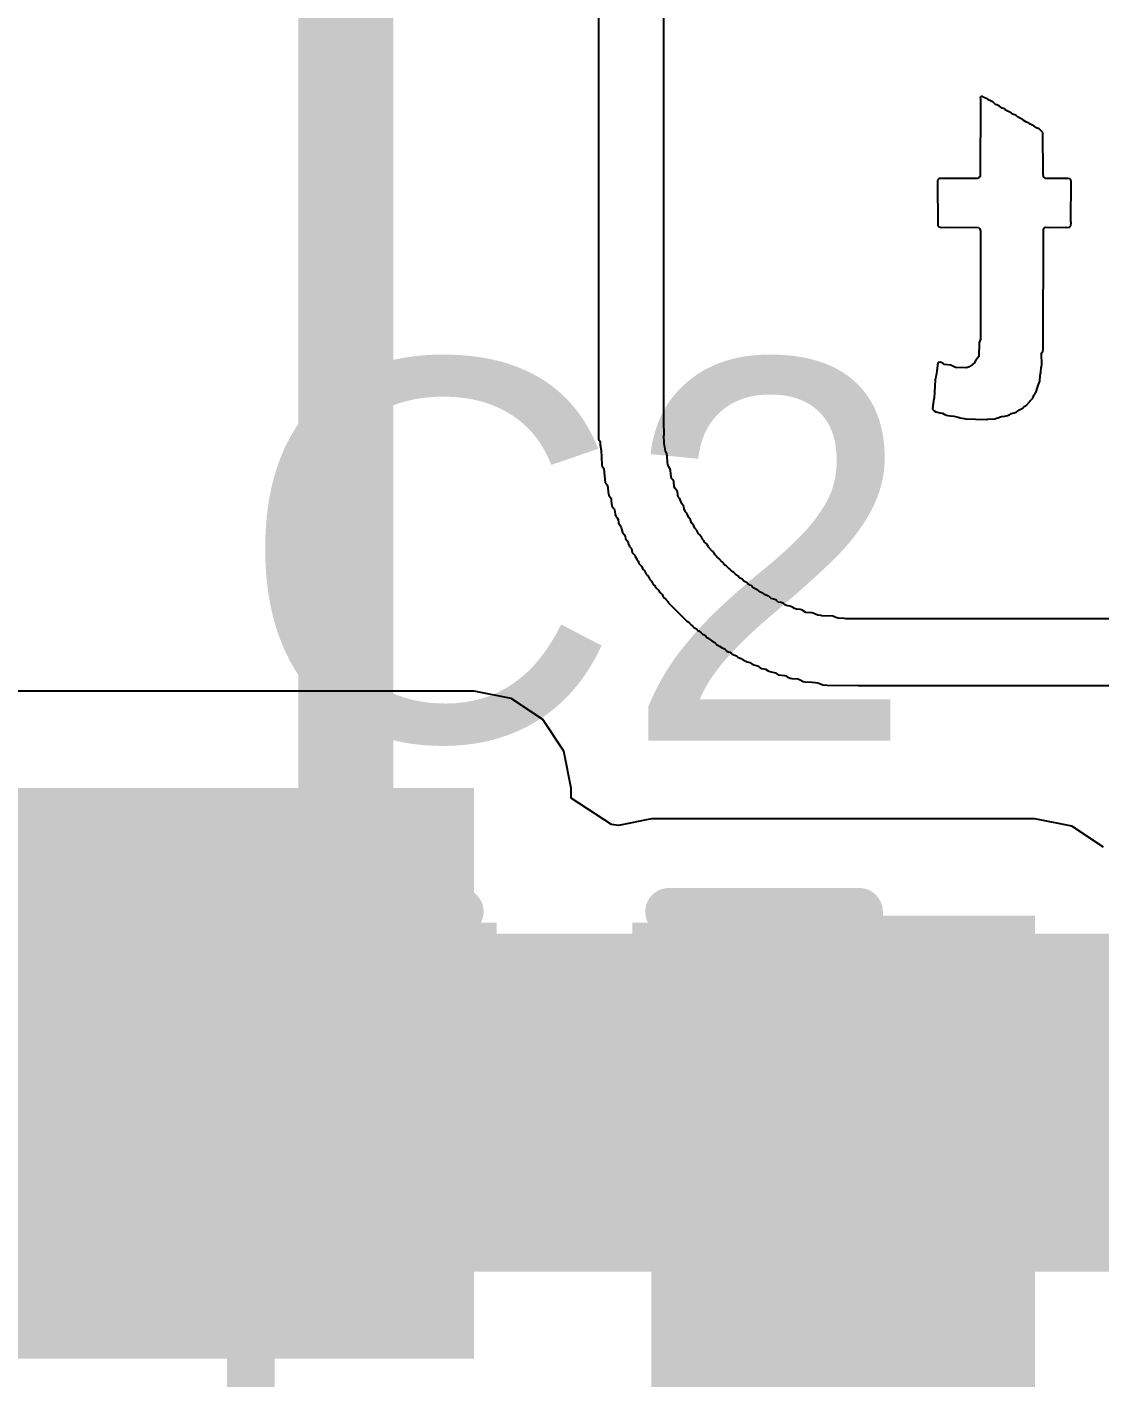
# Model space of a CAD drawing. Header units: inches. Extents: x 0 to 12.8, y -0.1 to 3.7.
# Drawn here: x 0.3085 to 0.4213, y 1.444 to 1.5861 of the extents above; entities that cross this region are included whole.
import ezdxf

# ---------------------------------------------------------------- set-up
doc = ezdxf.new("R2010")
doc.units = ezdxf.units.IN
doc.header["$MEASUREMENT"] = 0
for name, color, linetype in [('Bottom Layer', 5, 'Continuous'), ('Bottom Overlay', 54, 'Continuous'), ('Bottom Paste', 16, 'Continuous'), ('Bottom Solder', 6, 'Continuous'), ('Top Layer', 1, 'Continuous'), ('Top Overlay', 2, 'Continuous'), ('Top Paste', 8, 'Continuous'), ('Top Solder', 216, 'Continuous')]:
    doc.layers.add(name, color=color, linetype=linetype)
doc.styles.add('Arial', font='', dxfattribs={"height": 0.2})
doc.styles.get('Arial').set_extended_font_data('Arial')

# ---------------------------------------------------------------- blocks, each defined once
blk = doc.blocks.new('XKNANO_113_B_6')
at = {"layer": 'Bottom Layer'}
blk.add_hatch(color=5, dxfattribs=at).paths.add_polyline_path([(0.24213, 0.30669), (0.26969, 0.30669), (0.26969, 0.22402), (0.24213, 0.22402)])
at = {"layer": 'Bottom Paste'}
blk.add_hatch(color=16, dxfattribs=at).paths.add_polyline_path([(0.24213, 0.30669), (0.26969, 0.30669), (0.26969, 0.22402), (0.24213, 0.22402)])
at = {"layer": 'Bottom Solder'}
blk.add_hatch(color=6, dxfattribs=at).paths.add_polyline_path([(0.23813, 0.31069), (0.27369, 0.31069), (0.27369, 0.22002), (0.23813, 0.22002)])
at = {"layer": 'Bottom Overlay'}
blk.add_lwpolyline([(-0.257, 0.313, 0.005, 0.005, 0), (0.256, 0.313, 0.005, 0.005, 0)], format="xyseb", dxfattribs=at)
blk.add_lwpolyline([(0.25475, 0.313, 0.0025, 0.0025, 1), (0.25725, 0.313, 0.0025, 0.0025, 1)], format="xyseb", close=True, dxfattribs=at)
blk = doc.blocks.new('C___0402_48')
at = {"layer": 'Top Layer'}
for points in [[(-0.0275, -0.0125), (-0.0275, 0.0125), (-0.0095, 0.0125), (-0.0095, -0.0125)], [(0.0095, -0.0125), (0.0095, 0.0125), (0.0275, 0.0125), (0.0275, -0.0125)]]:
    blk.add_hatch(color=1, dxfattribs=at).paths.add_polyline_path(points)
at = {"layer": 'Top Paste'}
for points in [[(-0.0275, -0.0125), (-0.0275, 0.0125), (-0.0095, 0.0125), (-0.0095, -0.0125)], [(0.0095, -0.0125), (0.0095, 0.0125), (0.0275, 0.0125), (0.0275, -0.0125)]]:
    blk.add_hatch(color=8, dxfattribs=at).paths.add_polyline_path(points)
at = {"layer": 'Top Solder'}
for points in [[(-0.02986, -0.01486), (-0.02986, 0.01486), (-0.00714, 0.01486), (-0.00714, -0.01486)], [(0.00714, -0.01486), (0.00714, 0.01486), (0.02986, 0.01486), (0.02986, -0.01486)]]:
    blk.add_hatch(color=216, dxfattribs=at).paths.add_polyline_path(points)
at = {"layer": 'Top Overlay'}
for points in [[(-0.011, 0.016, 0.005, 0.005, 0), (-0.031, 0.016, 0.005, 0.005, 0)], [(-0.031, 0.016, 0.005, 0.005, 0), (-0.031, -0.016, 0.005, 0.005, 0)], [(0.031, 0.016, 0.005, 0.005, 0), (0.011, 0.016, 0.005, 0.005, 0)], [(0.031, 0.016, 0.005, 0.005, 0), (0.031, -0.016, 0.005, 0.005, 0)], [(-0.011, -0.016, 0.005, 0.005, 0), (-0.031, -0.016, 0.005, 0.005, 0)], [(0.031, -0.016, 0.005, 0.005, 0), (0.011, -0.016, 0.005, 0.005, 0)]]:
    blk.add_lwpolyline(points, format="xyseb", dxfattribs=at)
for points in [[(-0.03225, 0.016, 0.0025, 0.0025, 1), (-0.02975, 0.016, 0.0025, 0.0025, 1)], [(-0.03225, 0.016, 0.0025, 0.0025, 1), (-0.02975, 0.016, 0.0025, 0.0025, 1)], [(-0.01225, 0.016, 0.0025, 0.0025, 1), (-0.00975, 0.016, 0.0025, 0.0025, 1)], [(0.00975, 0.016, 0.0025, 0.0025, 1), (0.01225, 0.016, 0.0025, 0.0025, 1)], [(0.02975, 0.016, 0.0025, 0.0025, 1), (0.03225, 0.016, 0.0025, 0.0025, 1)], [(0.02975, 0.016, 0.0025, 0.0025, 1), (0.03225, 0.016, 0.0025, 0.0025, 1)], [(-0.03225, -0.016, 0.0025, 0.0025, 1), (-0.02975, -0.016, 0.0025, 0.0025, 1)], [(-0.03225, -0.016, 0.0025, 0.0025, 1), (-0.02975, -0.016, 0.0025, 0.0025, 1)], [(-0.01225, -0.016, 0.0025, 0.0025, 1), (-0.00975, -0.016, 0.0025, 0.0025, 1)], [(0.00975, -0.016, 0.0025, 0.0025, 1), (0.01225, -0.016, 0.0025, 0.0025, 1)], [(0.02975, -0.016, 0.0025, 0.0025, 1), (0.03225, -0.016, 0.0025, 0.0025, 1)], [(0.02975, -0.016, 0.0025, 0.0025, 1), (0.03225, -0.016, 0.0025, 0.0025, 1)]]:
    blk.add_lwpolyline(points, format="xyseb", close=True, dxfattribs=at)

msp = doc.modelspace()

# ---------------------------------------------------------------- hatches: boundary and pattern name
at = {"layer": 'Top Layer'}
for points in [[(0.10337, 1.446), (0.3555, 1.446), (0.3555, 1.506), (0.10337, 1.506)], [(0.37415, 1.37935), (0.4145, 1.37935), (0.4145, 1.49257), (0.37415, 1.49257)]]:
    msp.add_hatch(color=1, dxfattribs=at).paths.add_polyline_path(points)

# ---------------------------------------------------------------- linework, layer by layer
at = {"layer": 'Bottom Overlay'}
for p, q in [((0.36856, 1.65551), (0.3686, 1.54269)), ((0.37545, 1.54454), (0.37547, 1.65531)), ((0.40887, 1.57877), (0.40879, 1.57873)), ((0.40913, 1.57866), (0.40887, 1.57877)), ((0.40879, 1.57873), (0.40874, 1.57857)), ((0.40874, 1.57857), (0.40878, 1.57846)), ((0.40878, 1.57846), (0.40874, 1.57035)), ((0.40946, 1.57851), (0.40913, 1.57866)), ((0.40953, 1.57844), (0.40946, 1.57851)), ((0.41009, 1.57814), (0.40953, 1.57844)), ((0.41016, 1.5781), (0.41009, 1.57814)), ((0.41035, 1.57792), (0.41016, 1.5781)), ((0.4105, 1.57788), (0.41035, 1.57792)), ((0.41078, 1.57772), (0.4105, 1.57788)), ((0.41107, 1.57753), (0.41078, 1.57772)), ((0.41131, 1.57744), (0.41107, 1.57753)), ((0.41142, 1.57733), (0.41131, 1.57744)), ((0.4115, 1.57729), (0.41142, 1.57733)), ((0.41155, 1.57723), (0.4115, 1.57729)), ((0.41179, 1.57714), (0.41155, 1.57723)), ((0.41202, 1.57699), (0.41179, 1.57714)), ((0.41215, 1.5769), (0.41202, 1.57699)), ((0.4125, 1.57677), (0.41215, 1.5769)), ((0.41257, 1.5767), (0.4125, 1.57677)), ((0.41265, 1.57666), (0.41257, 1.5767)), ((0.41272, 1.57659), (0.41265, 1.57666)), ((0.41298, 1.57644), (0.41272, 1.57659)), ((0.41316, 1.57636), (0.41298, 1.57644)), ((0.41327, 1.57625), (0.41316, 1.57636)), ((0.41353, 1.5761), (0.41327, 1.57625)), ((0.41379, 1.57599), (0.41353, 1.5761)), ((0.41387, 1.57596), (0.41379, 1.57599)), ((0.41394, 1.57588), (0.41387, 1.57596)), ((0.41407, 1.57579), (0.41394, 1.57588)), ((0.41431, 1.5757), (0.41407, 1.57579)), ((0.41439, 1.57562), (0.41431, 1.5757)), ((0.41446, 1.57559), (0.41439, 1.57562)), ((0.41455, 1.57549), (0.41446, 1.57559)), ((0.41474, 1.57542), (0.41455, 1.57549)), ((0.41494, 1.57536), (0.41474, 1.57542)), ((0.41533, 1.57498), (0.41494, 1.57536)), ((0.41537, 1.57064), (0.41533, 1.57498)), ((0.40866, 1.57027), (0.40865, 1.57022)), ((0.40874, 1.57035), (0.40866, 1.57027)), ((0.4154, 1.57027), (0.41537, 1.57064)), ((0.41546, 1.57022), (0.4154, 1.57027)), ((0.4043, 1.56998), (0.40426, 1.56983)), ((0.40426, 1.56983), (0.4043, 1.56513)), ((0.40442, 1.57011), (0.4043, 1.56998)), ((0.40813, 1.57014), (0.40442, 1.57011)), ((0.40824, 1.57011), (0.40813, 1.57014)), ((0.40846, 1.57014), (0.40824, 1.57011)), ((0.40857, 1.57018), (0.40846, 1.57014)), ((0.40865, 1.57022), (0.40857, 1.57018)), ((0.41559, 1.57012), (0.41546, 1.57022)), ((0.41798, 1.57014), (0.41559, 1.57012)), ((0.41818, 1.57009), (0.41798, 1.57014)), ((0.41827, 1.56996), (0.41818, 1.57009)), ((0.41831, 1.56981), (0.41827, 1.56996)), ((0.41829, 1.56561), (0.41831, 1.56981)), ((0.4043, 1.56513), (0.40439, 1.56503)), ((0.40439, 1.56503), (0.40468, 1.56496)), ((0.40468, 1.56496), (0.40505, 1.565)), ((0.40505, 1.565), (0.40857, 1.56496)), ((0.40857, 1.56496), (0.4087, 1.56483)), ((0.4087, 1.56483), (0.40878, 1.56457)), ((0.40878, 1.56457), (0.40879, 1.55322)), ((0.41537, 1.55217), (0.4154, 1.56483)), ((0.4154, 1.56483), (0.4155, 1.56496)), ((0.4155, 1.56496), (0.41564, 1.565)), ((0.41564, 1.565), (0.41603, 1.56498)), ((0.41603, 1.56498), (0.41776, 1.565)), ((0.41776, 1.565), (0.41787, 1.56496)), ((0.41787, 1.56496), (0.41814, 1.56501)), ((0.41814, 1.56501), (0.41829, 1.56516)), ((0.41833, 1.5655), (0.41829, 1.56561)), ((0.41829, 1.56516), (0.41833, 1.5655)), ((0.40879, 1.55322), (0.40863, 1.55283)), ((0.40863, 1.55283), (0.40859, 1.55139)), ((0.4152, 1.55167), (0.41527, 1.55185)), ((0.41527, 1.55185), (0.41533, 1.55191)), ((0.41533, 1.55191), (0.41537, 1.55217)), ((0.40426, 1.55057), (0.40422, 1.55006)), ((0.40433, 1.55076), (0.40426, 1.55057)), ((0.40454, 1.55081), (0.40433, 1.55076)), ((0.4048, 1.5507), (0.40454, 1.55081)), ((0.405, 1.55057), (0.4048, 1.5507)), ((0.40565, 1.55048), (0.405, 1.55057)), ((0.40613, 1.55026), (0.40565, 1.55048)), ((0.40791, 1.55052), (0.40757, 1.55033)), ((0.40798, 1.55056), (0.40791, 1.55052)), ((0.40811, 1.55069), (0.40798, 1.55056)), ((0.40833, 1.55109), (0.40811, 1.55069)), ((0.40842, 1.55118), (0.40833, 1.55109)), ((0.40859, 1.55139), (0.40842, 1.55118)), ((0.41518, 1.55031), (0.41522, 1.55057)), ((0.41522, 1.55057), (0.4152, 1.55167)), ((0.404, 1.54894), (0.40394, 1.54763)), ((0.40404, 1.54909), (0.404, 1.54894)), ((0.40409, 1.5493), (0.40404, 1.54909)), ((0.40415, 1.54957), (0.40409, 1.5493)), ((0.40418, 1.54994), (0.40415, 1.54957)), ((0.40422, 1.55006), (0.40418, 1.54994)), ((0.40724, 1.55022), (0.40613, 1.55026)), ((0.40739, 1.55026), (0.40724, 1.55022)), ((0.40757, 1.55033), (0.40739, 1.55026)), ((0.415, 1.5488), (0.41503, 1.54894)), ((0.41503, 1.54894), (0.41507, 1.54961)), ((0.41507, 1.54961), (0.41511, 1.54972)), ((0.41511, 1.54972), (0.41514, 1.5502)), ((0.41514, 1.5502), (0.41518, 1.55031)), ((0.40394, 1.54763), (0.40391, 1.54704)), ((0.41452, 1.54746), (0.41455, 1.54754)), ((0.41455, 1.54754), (0.41466, 1.5478)), ((0.41466, 1.5478), (0.41472, 1.54804)), ((0.41472, 1.54804), (0.41487, 1.54844)), ((0.41487, 1.54844), (0.41494, 1.54863)), ((0.41494, 1.54863), (0.415, 1.5488)), ((0.40376, 1.54626), (0.40374, 1.54587)), ((0.4038, 1.54641), (0.40376, 1.54626)), ((0.40383, 1.54674), (0.4038, 1.54641)), ((0.40391, 1.54704), (0.40383, 1.54674)), ((0.41333, 1.54606), (0.41337, 1.54613)), ((0.41337, 1.54613), (0.4135, 1.54622)), ((0.4135, 1.54622), (0.41353, 1.54622)), ((0.41353, 1.54622), (0.414, 1.54669)), ((0.414, 1.54669), (0.41403, 1.54676)), ((0.41403, 1.54676), (0.41429, 1.54702)), ((0.41429, 1.54702), (0.41442, 1.54737)), ((0.41442, 1.54737), (0.41452, 1.54746)), ((0.40374, 1.54587), (0.40391, 1.54567)), ((0.40391, 1.54567), (0.40409, 1.54559)), ((0.40409, 1.54559), (0.40424, 1.54556)), ((0.40424, 1.54556), (0.4045, 1.54548)), ((0.4045, 1.54548), (0.40478, 1.54543)), ((0.40478, 1.54543), (0.40496, 1.54535)), ((0.40496, 1.54535), (0.40502, 1.5453)), ((0.40502, 1.5453), (0.4052, 1.54522)), ((0.4052, 1.54522), (0.40535, 1.54519)), ((0.40535, 1.54519), (0.40561, 1.54515)), ((0.40561, 1.54515), (0.40598, 1.54511)), ((0.40598, 1.54511), (0.40629, 1.54506)), ((0.40629, 1.54506), (0.40644, 1.54502)), ((0.40644, 1.54502), (0.40665, 1.54496)), ((0.40665, 1.54496), (0.40707, 1.54487)), ((0.40707, 1.54487), (0.40722, 1.54483)), ((0.40722, 1.54483), (0.40826, 1.5448)), ((0.40826, 1.5448), (0.40939, 1.54478)), ((0.40939, 1.54478), (0.4095, 1.54482)), ((0.4095, 1.54482), (0.41028, 1.54485)), ((0.41028, 1.54485), (0.41046, 1.54493)), ((0.41046, 1.54493), (0.41061, 1.54496)), ((0.41061, 1.54496), (0.41087, 1.54504)), ((0.41087, 1.54504), (0.41102, 1.54508)), ((0.41102, 1.54508), (0.41133, 1.54513)), ((0.41133, 1.54513), (0.41163, 1.5452)), ((0.41163, 1.5452), (0.41181, 1.54528)), ((0.41181, 1.54528), (0.41205, 1.54541)), ((0.41205, 1.54541), (0.41231, 1.54548)), ((0.41231, 1.54548), (0.41252, 1.54554)), ((0.41252, 1.54554), (0.41274, 1.54569)), ((0.41274, 1.54569), (0.41283, 1.54578)), ((0.41283, 1.54578), (0.41302, 1.54585)), ((0.41302, 1.54585), (0.41327, 1.546)), ((0.41327, 1.546), (0.41333, 1.54606)), ((0.37549, 1.54317), (0.37545, 1.54454)), ((0.3686, 1.54269), (0.36875, 1.54246)), ((0.36875, 1.54246), (0.36877, 1.54211)), ((0.36877, 1.54211), (0.36875, 1.54209)), ((0.36875, 1.54209), (0.36879, 1.54198)), ((0.36879, 1.54198), (0.36882, 1.54165)), ((0.37545, 1.54306), (0.37549, 1.54317)), ((0.37547, 1.54296), (0.37545, 1.54306)), ((0.37551, 1.54245), (0.37547, 1.54296)), ((0.37549, 1.54221), (0.37551, 1.54245)), ((0.37552, 1.54206), (0.37549, 1.54221)), ((0.37558, 1.54185), (0.37552, 1.54206)), ((0.37564, 1.54143), (0.37558, 1.54185)), ((0.36882, 1.54165), (0.36886, 1.54154)), ((0.36886, 1.54154), (0.36892, 1.54)), ((0.37578, 1.54121), (0.37564, 1.54143)), ((0.37582, 1.54087), (0.37578, 1.54121)), ((0.37586, 1.54028), (0.37582, 1.54087)), ((0.36892, 1.54), (0.36897, 1.53987)), ((0.36897, 1.53987), (0.36916, 1.53961)), ((0.36916, 1.53961), (0.3693, 1.5381)), ((0.37589, 1.54002), (0.37586, 1.54028)), ((0.37615, 1.53947), (0.37589, 1.54002)), ((0.37619, 1.53902), (0.37615, 1.53947)), ((0.37627, 1.53858), (0.37619, 1.53902)), ((0.3693, 1.5381), (0.36938, 1.53802)), ((0.36938, 1.53802), (0.36941, 1.53795)), ((0.36941, 1.53795), (0.36949, 1.53787)), ((0.36949, 1.53787), (0.36956, 1.53761)), ((0.36956, 1.53761), (0.3696, 1.53713)), ((0.37636, 1.53848), (0.37627, 1.53858)), ((0.37652, 1.53828), (0.37636, 1.53848)), ((0.37656, 1.53769), (0.37652, 1.53828)), ((0.37664, 1.5375), (0.37656, 1.53769)), ((0.3696, 1.53713), (0.36964, 1.53698)), ((0.36964, 1.53698), (0.36967, 1.5368)), ((0.36967, 1.5368), (0.3699, 1.53647)), ((0.3699, 1.53647), (0.36993, 1.53621)), ((0.36993, 1.53621), (0.36999, 1.53571)), ((0.37675, 1.53739), (0.37664, 1.5375)), ((0.37688, 1.53719), (0.37675, 1.53739)), ((0.37693, 1.5368), (0.37688, 1.53719)), ((0.37697, 1.53665), (0.37693, 1.5368)), ((0.37704, 1.53658), (0.37697, 1.53665)), ((0.37708, 1.5365), (0.37704, 1.53658)), ((0.37714, 1.53645), (0.37708, 1.5365)), ((0.3773, 1.53598), (0.37714, 1.53645)), ((0.36999, 1.53571), (0.37012, 1.5355)), ((0.37012, 1.5355), (0.37023, 1.53539)), ((0.37023, 1.53539), (0.3703, 1.5351)), ((0.3703, 1.5351), (0.37034, 1.5348)), ((0.37034, 1.5348), (0.37041, 1.53461)), ((0.37756, 1.53561), (0.3773, 1.53598)), ((0.3776, 1.53539), (0.37756, 1.53561)), ((0.37771, 1.53513), (0.3776, 1.53539)), ((0.37775, 1.53506), (0.37771, 1.53513)), ((0.37788, 1.53493), (0.37775, 1.53506)), ((0.37797, 1.53469), (0.37788, 1.53493)), ((0.37041, 1.53461), (0.37045, 1.53454)), ((0.37045, 1.53454), (0.37056, 1.53443)), ((0.37056, 1.53443), (0.37064, 1.53424)), ((0.37064, 1.53424), (0.37069, 1.53393)), ((0.37069, 1.53393), (0.37073, 1.53378)), ((0.37073, 1.53378), (0.37079, 1.53373)), ((0.37079, 1.53373), (0.37082, 1.53365)), ((0.37082, 1.53365), (0.37097, 1.53343)), ((0.37097, 1.53343), (0.37101, 1.53328)), ((0.37804, 1.5345), (0.37797, 1.53469)), ((0.3781, 1.53445), (0.37804, 1.5345)), ((0.37825, 1.53423), (0.3781, 1.53445)), ((0.37838, 1.53387), (0.37825, 1.53423)), ((0.37843, 1.53382), (0.37838, 1.53387)), ((0.37862, 1.5336), (0.37843, 1.53382)), ((0.37871, 1.53336), (0.37862, 1.5336)), ((0.37889, 1.53317), (0.37871, 1.53336)), ((0.37101, 1.53328), (0.3711, 1.53289)), ((0.3711, 1.53289), (0.37128, 1.53267)), ((0.37128, 1.53267), (0.37138, 1.53247)), ((0.37138, 1.53247), (0.37141, 1.53225)), ((0.37141, 1.53225), (0.37158, 1.53204)), ((0.37158, 1.53204), (0.37164, 1.53199)), ((0.37164, 1.53199), (0.37167, 1.53191)), ((0.37167, 1.53191), (0.37171, 1.5318)), ((0.37912, 1.53276), (0.37889, 1.53317)), ((0.37921, 1.53267), (0.37912, 1.53276)), ((0.37945, 1.53232), (0.37921, 1.53267)), ((0.37949, 1.53225), (0.37945, 1.53232)), ((0.37954, 1.53223), (0.37949, 1.53225)), ((0.37956, 1.53217), (0.37954, 1.53223)), ((0.37963, 1.5321), (0.37956, 1.53217)), ((0.37978, 1.53184), (0.37963, 1.5321)), ((0.37171, 1.5318), (0.37175, 1.53165)), ((0.37175, 1.53165), (0.37184, 1.53141)), ((0.37184, 1.53141), (0.37204, 1.53121)), ((0.37204, 1.53121), (0.37214, 1.53082)), ((0.37214, 1.53082), (0.37223, 1.53069)), ((0.37223, 1.53069), (0.37241, 1.5305)), ((0.37241, 1.5305), (0.37245, 1.53036)), ((0.37982, 1.53176), (0.37978, 1.53184)), ((0.37988, 1.53175), (0.37982, 1.53176)), ((0.37997, 1.53165), (0.37988, 1.53175)), ((0.38015, 1.53139), (0.37997, 1.53165)), ((0.38019, 1.53132), (0.38015, 1.53139)), ((0.38038, 1.53113), (0.38019, 1.53132)), ((0.38041, 1.53106), (0.38038, 1.53113)), ((0.38058, 1.53089), (0.38041, 1.53106)), ((0.38065, 1.53086), (0.38058, 1.53089)), ((0.38071, 1.5308), (0.38065, 1.53086)), ((0.38086, 1.53054), (0.38071, 1.5308)), ((0.38104, 1.53036), (0.38086, 1.53054)), ((0.37245, 1.53036), (0.3726, 1.5301)), ((0.3726, 1.5301), (0.37275, 1.52988)), ((0.37275, 1.52988), (0.37284, 1.52963)), ((0.37284, 1.52963), (0.37312, 1.52936)), ((0.37312, 1.52936), (0.37321, 1.52912)), ((0.37321, 1.52912), (0.3733, 1.52899)), ((0.38108, 1.53028), (0.38104, 1.53036)), ((0.38121, 1.53015), (0.38108, 1.53028)), ((0.38128, 1.53012), (0.38121, 1.53015)), ((0.38145, 1.52995), (0.38128, 1.53012)), ((0.38149, 1.52988), (0.38145, 1.52995)), ((0.38158, 1.52978), (0.38149, 1.52988)), ((0.38165, 1.52975), (0.38158, 1.52978)), ((0.38178, 1.52962), (0.38165, 1.52975)), ((0.38182, 1.52954), (0.38178, 1.52962)), ((0.38191, 1.52945), (0.38182, 1.52954)), ((0.38199, 1.52941), (0.38191, 1.52945)), ((0.38232, 1.52908), (0.38199, 1.52941)), ((0.38239, 1.52904), (0.38232, 1.52908)), ((0.38252, 1.52891), (0.38239, 1.52904)), ((0.3733, 1.52899), (0.37338, 1.52891)), ((0.37338, 1.52891), (0.37341, 1.52884)), ((0.37341, 1.52884), (0.3736, 1.52851)), ((0.3736, 1.52851), (0.37369, 1.52841)), ((0.37369, 1.52841), (0.37377, 1.52838)), ((0.37377, 1.52838), (0.37399, 1.52793)), ((0.37399, 1.52793), (0.37415, 1.52776)), ((0.37415, 1.52776), (0.37434, 1.52743)), ((0.38273, 1.52875), (0.38252, 1.52891)), ((0.3828, 1.52871), (0.38273, 1.52875)), ((0.38299, 1.52852), (0.3828, 1.52871)), ((0.38325, 1.52834), (0.38299, 1.52852)), ((0.38343, 1.52812), (0.38325, 1.52834)), ((0.38369, 1.52797), (0.38343, 1.52812)), ((0.38387, 1.52778), (0.38369, 1.52797)), ((0.38421, 1.5276), (0.38387, 1.52778)), ((0.37434, 1.52743), (0.3744, 1.52738)), ((0.3744, 1.52738), (0.37447, 1.52734)), ((0.37447, 1.52734), (0.37452, 1.52728)), ((0.37452, 1.52728), (0.37456, 1.52721)), ((0.37456, 1.52721), (0.37473, 1.52701)), ((0.37473, 1.52701), (0.3749, 1.52684)), ((0.3749, 1.52684), (0.37504, 1.52658)), ((0.37504, 1.52658), (0.37523, 1.52639)), ((0.37523, 1.52639), (0.37538, 1.52614)), ((0.3843, 1.52751), (0.38421, 1.5276)), ((0.3845, 1.52734), (0.3843, 1.52751)), ((0.38465, 1.5273), (0.3845, 1.52734)), ((0.38487, 1.52708), (0.38465, 1.5273)), ((0.38528, 1.52686), (0.38487, 1.52708)), ((0.38536, 1.52682), (0.38528, 1.52686)), ((0.38552, 1.52665), (0.38536, 1.52682)), ((0.38587, 1.52652), (0.38552, 1.52665)), ((0.38599, 1.52641), (0.38587, 1.52652)), ((0.38611, 1.52632), (0.38599, 1.52641)), ((0.38636, 1.52623), (0.38611, 1.52632)), ((0.3865, 1.52619), (0.38636, 1.52623)), ((0.38674, 1.52595), (0.3865, 1.52619)), ((0.37538, 1.52614), (0.37551, 1.52601)), ((0.37551, 1.52601), (0.37558, 1.52597)), ((0.37558, 1.52597), (0.37567, 1.52588)), ((0.37567, 1.52588), (0.37571, 1.5258)), ((0.37571, 1.5258), (0.37589, 1.52562)), ((0.37589, 1.52562), (0.37593, 1.52554)), ((0.37593, 1.52554), (0.3761, 1.52534)), ((0.3761, 1.52534), (0.37788, 1.52356)), ((0.38698, 1.52589), (0.38674, 1.52595)), ((0.38724, 1.52582), (0.38698, 1.52589)), ((0.3873, 1.52577), (0.38724, 1.52582)), ((0.38734, 1.52569), (0.3873, 1.52577)), ((0.3875, 1.52556), (0.38734, 1.52569)), ((0.3878, 1.52552), (0.3875, 1.52556)), ((0.38798, 1.52545), (0.3878, 1.52552)), ((0.38806, 1.52541), (0.38798, 1.52545)), ((0.38819, 1.52528), (0.38806, 1.52541)), ((0.38837, 1.52521), (0.38819, 1.52528)), ((0.38873, 1.52515), (0.38837, 1.52521)), ((0.38906, 1.52501), (0.38873, 1.52515)), ((0.38919, 1.52491), (0.38906, 1.52501)), ((0.38943, 1.52482), (0.38919, 1.52491)), ((0.3898, 1.52478), (0.38943, 1.52482)), ((0.39006, 1.52471), (0.3898, 1.52478)), ((0.37788, 1.52356), (0.37795, 1.52353)), ((0.37795, 1.52353), (0.37815, 1.52336)), ((0.37815, 1.52336), (0.37832, 1.52319)), ((0.39013, 1.52464), (0.39006, 1.52471)), ((0.39039, 1.52449), (0.39013, 1.52464)), ((0.39102, 1.52445), (0.39039, 1.52449)), ((0.39117, 1.52441), (0.39102, 1.52445)), ((0.39148, 1.52428), (0.39117, 1.52441)), ((0.39167, 1.52421), (0.39148, 1.52428)), ((0.39198, 1.52415), (0.39167, 1.52421)), ((0.39209, 1.52412), (0.39198, 1.52415)), ((0.39324, 1.52408), (0.39209, 1.52412)), ((0.39348, 1.52399), (0.39324, 1.52408)), ((0.39367, 1.52391), (0.39348, 1.52399)), ((0.39382, 1.52388), (0.39367, 1.52391)), ((0.39445, 1.52384), (0.39382, 1.52388)), ((0.39463, 1.5238), (0.39445, 1.52384)), ((0.65783, 1.52377), (0.39463, 1.5238)), ((0.37832, 1.52319), (0.37839, 1.52315)), ((0.37839, 1.52315), (0.37845, 1.5231)), ((0.37845, 1.5231), (0.37849, 1.52303)), ((0.37849, 1.52303), (0.37862, 1.5229)), ((0.37862, 1.5229), (0.37888, 1.52275)), ((0.37888, 1.52275), (0.37906, 1.52256)), ((0.37906, 1.52256), (0.37913, 1.52253)), ((0.37913, 1.52253), (0.37939, 1.52234)), ((0.37939, 1.52234), (0.37954, 1.52219)), ((0.37954, 1.52219), (0.37962, 1.52215)), ((0.37962, 1.52215), (0.37988, 1.52197)), ((0.37988, 1.52197), (0.37999, 1.52186)), ((0.37999, 1.52186), (0.38006, 1.52182)), ((0.38006, 1.52182), (0.38041, 1.52158)), ((0.38041, 1.52158), (0.3805, 1.52149)), ((0.3805, 1.52149), (0.38082, 1.52132)), ((0.38082, 1.52132), (0.38086, 1.52125)), ((0.38086, 1.52125), (0.38099, 1.52112)), ((0.38099, 1.52112), (0.38132, 1.52093)), ((0.38132, 1.52093), (0.38158, 1.52075)), ((0.38158, 1.52075), (0.38178, 1.52069)), ((0.38178, 1.52069), (0.38191, 1.5206)), ((0.38191, 1.5206), (0.382, 1.52047)), ((0.382, 1.52047), (0.38206, 1.52041)), ((0.38206, 1.52041), (0.38225, 1.52034)), ((0.38225, 1.52034), (0.38239, 1.5203)), ((0.38239, 1.5203), (0.3826, 1.52014)), ((0.3826, 1.52014), (0.38265, 1.52008)), ((0.38265, 1.52008), (0.38312, 1.51991)), ((0.38312, 1.51991), (0.38325, 1.51979)), ((0.38325, 1.51979), (0.38332, 1.51975)), ((0.38332, 1.51975), (0.38358, 1.51964)), ((0.38358, 1.51964), (0.38384, 1.51949)), ((0.38384, 1.51949), (0.38391, 1.51941)), ((0.38391, 1.51941), (0.3841, 1.51934)), ((0.3841, 1.51934), (0.38424, 1.5193)), ((0.38424, 1.5193), (0.38449, 1.51921)), ((0.38449, 1.51921), (0.38471, 1.51906)), ((0.38471, 1.51906), (0.38491, 1.51897)), ((0.38491, 1.51897), (0.38506, 1.51893)), ((0.38506, 1.51893), (0.3853, 1.51888)), ((0.3853, 1.51888), (0.38543, 1.51879)), ((0.38543, 1.51879), (0.38558, 1.51864)), ((0.38558, 1.51864), (0.38573, 1.5186)), ((0.38573, 1.5186), (0.38599, 1.51856)), ((0.38599, 1.51856), (0.38617, 1.51853)), ((0.38617, 1.51853), (0.38643, 1.51834)), ((0.38643, 1.51834), (0.38661, 1.51827)), ((0.38661, 1.51827), (0.38676, 1.51823)), ((0.38676, 1.51823), (0.38708, 1.51817)), ((0.38708, 1.51817), (0.38721, 1.51812)), ((0.38721, 1.51812), (0.38747, 1.51793)), ((0.38747, 1.51793), (0.38782, 1.51788)), ((0.38782, 1.51788), (0.38815, 1.51784)), ((0.38815, 1.51784), (0.3883, 1.5178)), ((0.3883, 1.5178), (0.38843, 1.51771)), ((0.38843, 1.51771), (0.38876, 1.51756)), ((0.38876, 1.51756), (0.38891, 1.51753)), ((0.38891, 1.51753), (0.38954, 1.51749)), ((0.38954, 1.51749), (0.38972, 1.51742)), ((0.38972, 1.51742), (0.39013, 1.51723)), ((0.39013, 1.51723), (0.39028, 1.51719)), ((0.39028, 1.51719), (0.39104, 1.51714)), ((0.39104, 1.51714), (0.39141, 1.5171)), ((0.39141, 1.5171), (0.39163, 1.51706)), ((0.39163, 1.51706), (0.39178, 1.51703)), ((0.39178, 1.51703), (0.39217, 1.51686)), ((0.39217, 1.51686), (0.39265, 1.51682)), ((0.39265, 1.51682), (0.39591, 1.51679)), ((0.39591, 1.51679), (0.66273, 1.51682))]:
    msp.add_line(p, q, dxfattribs=at)
for points in [[(0.342, 1.49897, 0.01, 0.01, 0), (0.342, 1.947, 0.01, 0.01, 0)], [(0.104, 1.499, 0.01, 0.01, 0), (0.34219, 1.499, 0.01, 0.01, 0)]]:
    msp.add_lwpolyline(points, format="xyseb", dxfattribs=at)
for points in [[(0.3395, 1.49897, 0.005, 0.005, 1), (0.3445, 1.49897, 0.005, 0.005, 1)], [(0.33969, 1.499, 0.005, 0.005, 1), (0.34469, 1.499, 0.005, 0.005, 1)]]:
    msp.add_lwpolyline(points, format="xyseb", close=True, dxfattribs=at)
at = {"layer": 'Top Layer'}
for p, q in [((0.3555, 1.5162), (0.10359, 1.5162)), ((0.3594, 1.51542), (0.3555, 1.5162)), ((0.36271, 1.51321), (0.3594, 1.51542)), ((0.36492, 1.5099), (0.36271, 1.51321)), ((0.3657, 1.506), (0.36492, 1.5099)), ((0.3657, 1.50496), (0.3657, 1.506)), ((0.36996, 1.50218), (0.3657, 1.50496)), ((0.3707, 1.50208), (0.36996, 1.50218)), ((0.37415, 1.50277), (0.3707, 1.50208)), ((0.4145, 1.50277), (0.37415, 1.50277)), ((0.4184, 1.50199), (0.4145, 1.50277)), ((0.42171, 1.49978), (0.4184, 1.50199))]:
    msp.add_line(p, q, dxfattribs=at)

# ---------------------------------------------------------------- block references
for name, p, rotation in [('C___0402_48', (0.365, 1.477), 180), ('XKNANO_113_B_6', (0.645, 1.217), 90)]:
    msp.add_blockref(name, p, dxfattribs=dict(rotation=rotation))

# ---------------------------------------------------------------- texts
at = {"layer": 'Top Overlay', "style": 'Arial'}
msp.add_text('C2', height=0.04, dxfattribs=at).set_placement((0.33068, 1.51101))

doc.saveas('drawing.dxf')
